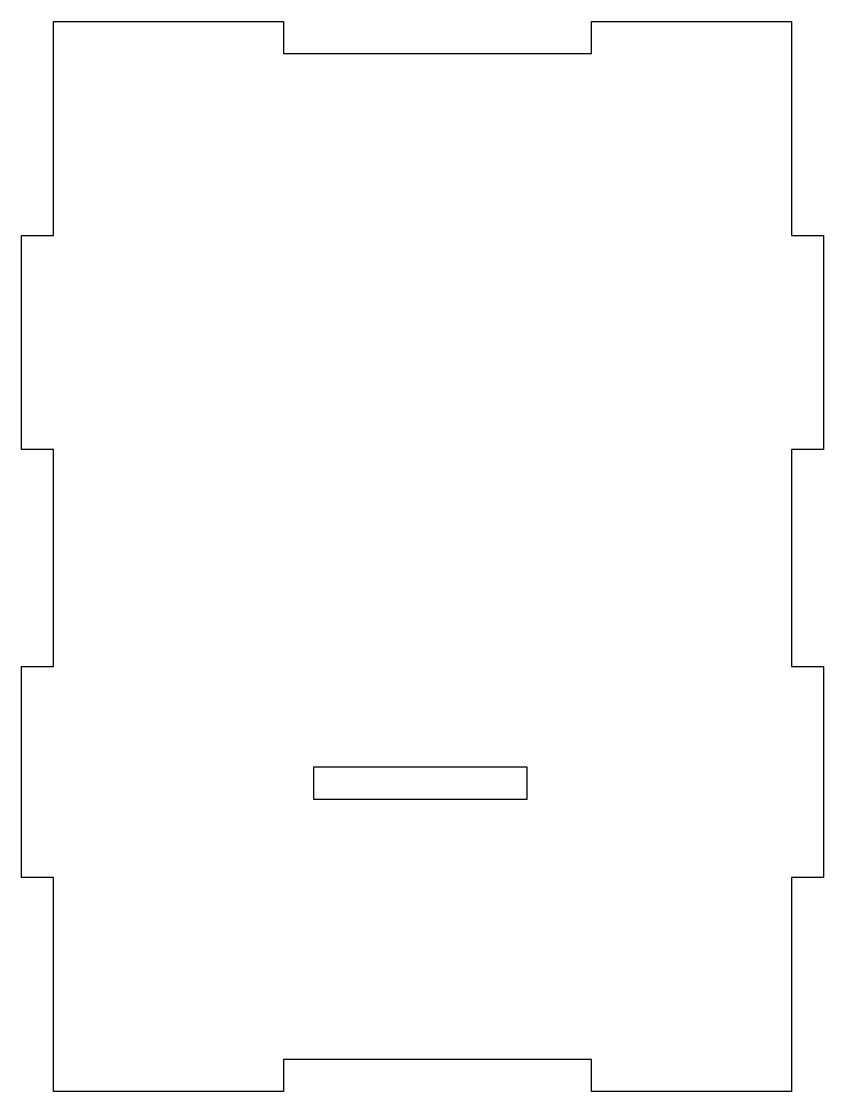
# Model space of a CAD drawing. Header units: millimetres. Extents: x -38 to 38, y 0 to 100.
import ezdxf

# ---------------------------------------------------------------- set-up
doc = ezdxf.new("R2010")
doc.units = ezdxf.units.MM
doc.layers.get('0').update_dxf_attribs({"linetype": 'CONTINUOUS'})

msp = doc.modelspace()

# ---------------------------------------------------------------- linework, layer by layer
for points in [[(-13, 100), (-13, 97), (15.8, 97), (15.8, 100), (34.5, 100), (34.5, 80), (37.5, 80), (37.5, 60), (34.5, 60), (34.5, 39.71), (37.5, 39.71), (37.5, 20), (34.5, 20), (34.5, 0), (15.8, 0), (15.8, 3), (-13, 3), (-13, 0), (-34.5, 0), (-34.5, 20), (-37.5, 20), (-37.5, 39.71), (-34.5, 39.71), (-34.5, 60), (-37.5, 60), (-37.5, 80), (-34.5, 80), (-34.5, 100)], [(-10.2, 30.31), (-10.2, 27.31), (9.8, 27.31), (9.8, 30.31)]]:
    msp.add_lwpolyline(points, close=True)

doc.saveas('drawing.dxf')
